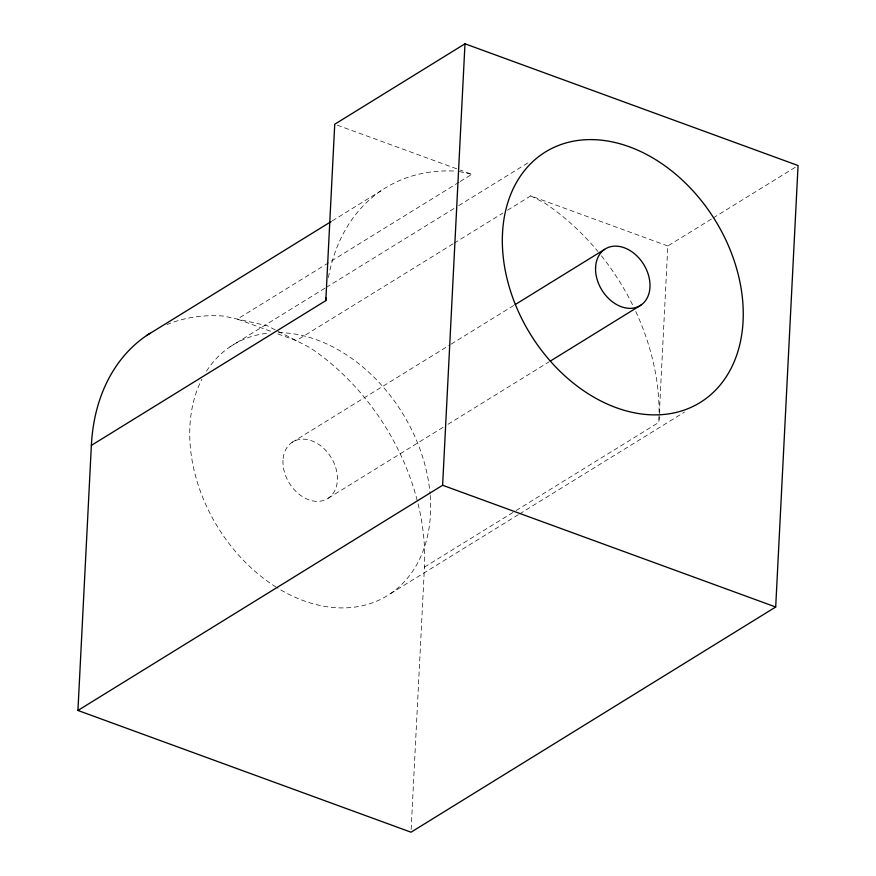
<?xml version="1.0" encoding="UTF-8"?>
<svg xmlns="http://www.w3.org/2000/svg" width="876" height="876" viewBox="0 0 876 876"><rect width="100%" height="100%" fill="white"/><g stroke="black" fill="none" stroke-linecap="round" stroke-linejoin="round"><path stroke-width="0.66" stroke-dasharray="4.38 3.29" d="M411.151 829.462L424.444 567.133A203.867 150.267 58.3 0 0 309.841 347.575L276.411 330.46M516.128 510.511L658.883 422.363L667.819 245.97L712.013 218.682M332.311 220.851L381.049 190.749M459.046 182.208L237.363 319.094L271.965 331.741M460.207 181.496L471.803 174.324L460.283 170.108M229.819 346.951L325.105 288.116M326.266 287.394L454.086 208.466M458.739 205.597L528.458 162.542M452.991 243.889L296.307 340.644L277.09 333.614M454.151 243.167L502.901 213.076M507.543 210.207L530.746 195.874L667.819 245.97M292.026 442.391L450.067 344.805M451.228 344.082L513.971 305.341M713.173 217.96L795.736 166.977M328.369 498.148L443.409 427.105M448.052 424.236L549.153 361.799M424.444 567.133L514.968 511.223M390.576 593.589L518.395 514.65M519.556 513.927L684.572 412.038M459.331 171.565L471.803 174.324M337.304 125.169L459.002 169.648M530.746 195.874L544.281 202.794A203.867 150.267 58.3 0 1 597.969 251.554M275.239 329.858L267.049 325.664L223.632 316.061A203.867 150.267 58.3 0 0 166.922 324.569M328.423 277.572A203.867 150.267 58.3 0 1 456.714 171.192M601.418 255.803A203.867 150.267 58.3 0 1 633.436 306.578M635.779 311.506A203.867 150.267 58.3 0 1 658.883 422.363M430.204 495.466A147.234 108.525 58.3 0 1 277.287 587.84M276.126 587.106A147.234 108.525 58.3 0 1 201.896 379.144M206.462 371.205A147.234 108.525 58.3 0 1 268.91 333.066M278.513 332.628A147.234 108.525 58.3 0 1 430.094 494.086M283.003 460.327A33.277 24.528 58.3 0 0 322.499 500.765A33.277 24.528 58.3 0 0 325.084 449.706A33.277 24.528 58.3 0 0 283.003 460.327"/><path stroke-width="1.31" d="M91.367 445.391L325.806 300.621L334.741 124.228L464.981 43.8L798.069 165.542L775.698 607.002L411.019 832.2L77.931 710.458L91.367 445.391A203.867 150.267 58.3 0 1 149.982 333.307M77.931 710.458L442.621 485.26L464.981 43.8M146.61 335.519L331.15 221.562M515.132 304.618L604.615 249.364M550.314 361.087L640.947 305.111M442.621 485.26L775.698 607.002M325.806 300.621A203.867 150.267 58.3 0 1 325.96 297.873M595.592 267.3A33.277 24.528 58.3 0 0 635.078 307.739A33.277 24.528 58.3 0 0 637.673 256.679A33.277 24.528 58.3 0 0 595.592 267.3M502.506 233.279A147.234 108.525 58.3 0 0 677.203 412.18A147.234 108.525 58.3 0 0 688.645 186.26A147.234 108.525 58.3 0 0 502.506 233.279"/></g></svg>
